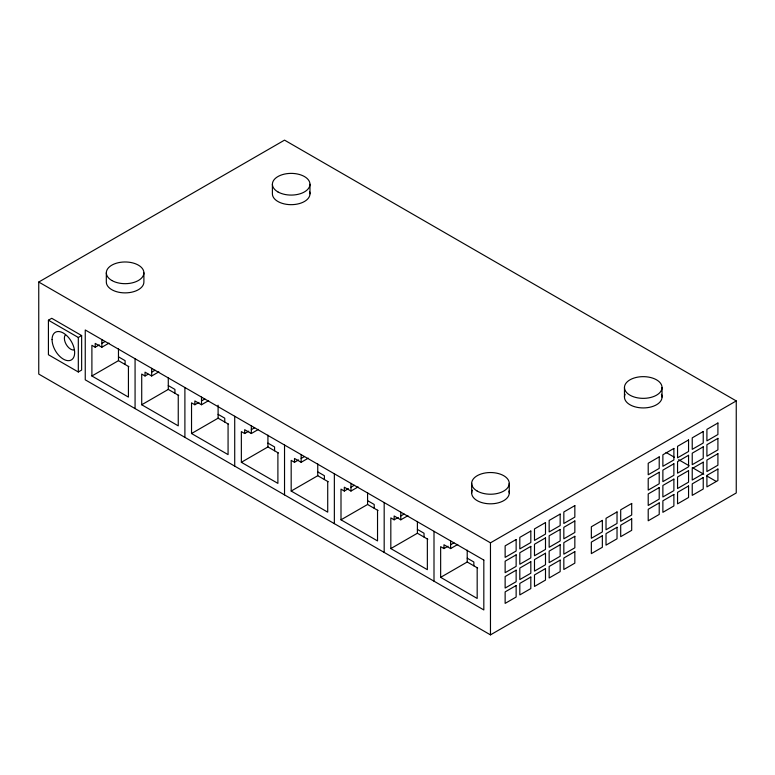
<?xml version="1.0" encoding="UTF-8"?>
<svg xmlns="http://www.w3.org/2000/svg" width="775" height="775" viewBox="0 0 775 775"><rect width="100%" height="100%" fill="white"/><g stroke="black" fill="none" stroke-linecap="round" stroke-linejoin="round"><path stroke-width="1.16" d="M38.75 282.032L284.532 140.13L736.25 400.927L736.25 492.968L490.468 634.87L38.75 374.073L38.75 282.032L490.468 542.829L736.25 400.927M48.418 320.211L51.741 318.293L81.637 335.556L81.637 370.072L78.314 371.99L48.418 354.727L48.418 320.211L78.314 337.474L81.637 335.556M128.427 366.41L128.427 397.091L91.896 375.991L91.896 345.311L95.218 347.229L99.307 344.865M101.854 343.393L105.177 341.475M95.218 347.229L95.218 343.393L101.854 347.229L109.013 343.102M91.896 375.991L118.468 360.656L128.902 366.682M178.25 395.173L178.25 425.853L141.718 404.763L141.718 374.073L145.032 375.991L148.102 374.228M151.677 372.155L155 370.237M145.032 375.991L145.032 372.155L151.677 375.991L158.836 371.864M141.718 404.763L168.282 389.418L178.725 395.444M228.073 423.935L228.073 454.615L191.532 433.525L191.532 402.845L194.854 404.763L198.943 402.399M201.5 400.927L204.823 399.009M194.854 404.763L194.854 400.927L201.5 404.753L208.649 400.627M191.532 433.525L218.104 418.18L228.547 424.206M277.896 452.697L277.896 483.377L241.354 462.287L241.354 431.607L244.677 433.525L248.765 431.162M251.323 429.689L254.646 427.771M244.677 433.525L244.677 429.689L251.323 433.525L258.472 429.389M241.354 462.287L267.927 446.942L278.37 452.968M327.718 481.459L327.718 512.149L291.177 491.05L291.177 460.369L294.5 462.287L298.588 459.924M301.146 458.451L304.468 456.533M294.5 462.287L294.5 458.451L301.146 462.287L308.295 458.161M291.177 491.05L317.75 475.714L328.193 481.74M377.532 510.231L377.532 540.911L341 519.812L341 489.132L344.323 491.05L348.411 488.686M350.968 487.213L354.282 485.295M344.323 491.05L344.323 487.213L350.968 491.05L358.118 486.923M341 519.812L367.573 504.477L378.006 510.502M427.354 538.993L427.354 569.673L390.823 548.584L390.823 517.894L394.146 519.812L398.234 517.458M400.782 515.976L404.104 514.058M394.146 519.812L394.146 515.976L400.782 519.812L407.941 515.685M390.823 548.584L417.396 533.239L427.829 539.264M477.177 567.755L477.177 598.436L440.646 577.346L440.646 546.666L443.968 548.584L448.057 546.22M450.604 544.748L453.927 542.829M443.968 548.584L443.968 544.748L450.604 548.584L457.763 544.447M440.646 577.346L467.218 562.001L477.652 568.027M666.025 452.426L674.415 457.269M678.609 459.691L689.091 465.736M692.23 467.558L703.758 474.213M706.907 476.024L716.333 481.469M118.468 356.82L125.104 360.656L125.104 364.492M168.282 385.582L174.927 389.418L174.927 393.254M218.104 414.344L224.75 418.18L224.75 422.017M267.927 443.106L274.573 446.942L274.573 450.779M317.75 471.878L324.396 475.714L324.396 479.541M367.573 500.64L374.218 504.477L374.218 508.313M417.396 529.403L424.032 533.239L424.032 537.075M467.218 558.165L473.854 562.001L473.854 565.837M662.034 387.5A18.784 10.85 0 0 1 633.853 396.897A18.784 10.85 0 0 1 633.853 378.103A18.784 10.85 0 0 1 662.034 387.5L662.034 397.091M624.466 387.5L624.466 397.091M509.252 483.377L509.252 492.968M490.468 542.829L490.468 634.87M471.675 483.377L471.675 492.968M467.218 550.202L467.218 562.001M450.604 540.911L450.604 548.584M434 531.321L434 581.182M417.396 521.439L417.396 533.239M400.782 512.149L400.782 519.812M384.177 502.558L384.177 552.41M367.573 492.677L367.573 504.477M350.968 483.377L350.968 491.05M334.354 473.796L334.354 523.648M317.75 463.905L317.75 475.714M309.971 184.237L309.971 193.818M301.146 454.615L301.146 462.287M284.532 445.024L284.532 494.886M272.393 184.237L272.393 193.818A18.784 10.85 0 0 0 292.814 204.629A18.784 10.85 0 0 0 309.68 191.938M267.927 435.143L267.927 446.942M251.323 425.853L251.323 433.525M234.718 416.262L234.718 466.124M218.104 405.199L218.104 418.18M201.5 397.091L201.5 404.753M184.896 387.5L184.896 437.362M168.282 377.619L168.282 389.418M151.677 368.319L151.677 375.991M143.898 272.829L143.898 282.032A18.784 10.85 0 0 1 125.104 292.882A18.784 10.85 0 0 1 106.32 282.032L106.32 272.829M135.073 358.738L135.073 408.59M118.468 348.857L118.468 360.656M101.854 339.557L101.854 347.229M78.314 337.474L78.314 371.99M73.828 350.019A8.922 5.154 60 0 1 66.214 344.458A8.922 5.154 60 0 1 65.207 335.081M661.395 394.281A18.784 10.85 0 0 1 643.25 407.931A18.784 10.85 0 0 1 625.105 394.281M508.972 491.079A18.784 10.85 0 0 1 489.645 503.808A18.784 10.85 0 0 1 472.314 490.158M516.14 539.507L505.135 545.862L505.135 557.37L516.14 551.015L516.14 539.507M530.817 531.03L519.812 537.385L519.812 548.894L530.817 542.539L530.817 531.03M545.493 522.563L534.488 528.918L534.488 540.417L545.493 534.072L545.493 522.563M560.16 514.087L549.155 520.442L549.155 531.95L560.16 525.595L560.16 514.087M574.837 505.62L563.832 511.975L563.832 523.474L574.837 517.128L574.837 505.62M659.215 456.901L648.21 463.256L648.21 474.765L659.215 468.41L659.215 456.901M673.882 448.434L662.877 454.789L662.877 466.298L673.882 459.943L673.882 448.434M688.558 439.958L677.553 446.313L677.553 457.822L688.558 451.467L688.558 439.958M703.235 431.491L692.23 437.846L692.23 449.345L703.235 443L703.235 431.491M717.912 423.014L706.907 429.369L706.907 440.878L717.912 434.523L717.912 423.014M516.14 554.852L505.135 561.197L505.135 572.706L516.14 566.351L516.14 554.852M530.817 546.375L519.812 552.73L519.812 564.239L530.817 557.884L530.817 546.375M545.493 537.898L534.488 544.253L534.488 555.762L545.493 549.407L545.493 537.898M560.16 529.432L549.155 535.787L549.155 547.295L560.16 540.94L560.16 529.432M574.837 520.955L563.832 527.31L563.832 538.819L574.837 532.464L574.837 520.955M659.215 472.246L648.21 478.601L648.21 490.11L659.215 483.755L659.215 472.246M673.882 463.779L662.877 470.125L662.877 481.633L673.882 475.278L673.882 463.779M688.558 455.303L677.553 461.658L677.553 473.167L688.558 466.812L688.558 455.303M703.235 446.836L692.23 453.181L692.23 464.69L703.235 458.335L703.235 446.836M717.912 438.359L706.907 444.714L706.907 456.223L717.912 449.868L717.912 438.359M516.14 570.187L505.135 576.542L505.135 588.051L516.14 581.696L516.14 570.187M530.817 561.72L519.812 568.065L519.812 579.574L530.817 573.219L530.817 561.72M545.493 553.243L534.488 559.598L534.488 571.107L545.493 564.752L545.493 553.243M560.16 544.777L549.155 551.122L549.155 562.631L560.16 556.276L560.16 544.777M574.837 536.3L563.832 542.655L563.832 554.164L574.837 547.809L574.837 536.3M602.349 520.413L591.344 526.768L591.344 538.276L602.349 531.921L602.349 520.413M617.026 511.946L606.021 518.301L606.021 529.8L617.026 523.454L617.026 511.946M631.702 503.469L620.697 509.824L620.697 521.333L631.702 514.978L631.702 503.469M659.215 487.591L648.21 493.946L648.21 505.445L659.215 499.09L659.215 487.591M673.882 479.115L662.877 485.47L662.877 496.978L673.882 490.623L673.882 479.115M688.558 470.648L677.553 476.993L677.553 488.502L688.558 482.147L688.558 470.648M703.235 462.171L692.23 468.526L692.23 480.035L703.235 473.68L703.235 462.171M717.912 453.704L706.907 460.05L706.907 471.558L717.912 465.203L717.912 453.704M516.14 585.532L505.135 591.887L505.135 603.386L516.14 597.031L516.14 585.532M530.817 577.055L519.812 583.41L519.812 594.919L530.817 588.564L530.817 577.055M545.493 568.588L534.488 574.943L534.488 586.442L545.493 580.087L545.493 568.588M560.16 560.112L549.155 566.467L549.155 577.976L560.16 571.621L560.16 560.112M574.837 551.645L563.832 558L563.832 569.499L574.837 563.144L574.837 551.645M602.349 535.757L591.344 542.113L591.344 553.621L602.349 547.266L602.349 535.757M617.026 527.281L606.021 533.636L606.021 545.145L617.026 538.79L617.026 527.281M631.702 518.814L620.697 525.169L620.697 536.678L631.702 530.323L631.702 518.814M659.215 502.927L648.21 509.282L648.21 520.79L659.215 514.435L659.215 502.927M673.882 494.46L662.877 500.815L662.877 512.314L673.882 505.959L673.882 494.46M688.558 485.983L677.553 492.338L677.553 503.847L688.558 497.492L688.558 485.983M703.235 477.516L692.23 483.871L692.23 495.37L703.235 489.015L703.235 477.516M717.912 469.04L706.907 475.395L706.907 486.903L717.912 480.548L717.912 469.04M483.823 560.083L85.25 329.976L85.25 379.827L483.823 609.944L483.823 560.083M52.07 339.586A15.975 9.223 60 0 0 69.014 360.656A15.975 9.223 60 0 0 69.014 338.065A15.975 9.223 60 0 0 52.07 339.586M277.896 191.9A18.784 10.85 0 0 0 309.332 187.037A18.784 10.85 0 0 0 286.314 173.755A18.784 10.85 0 0 0 277.896 191.9M111.823 280.492A18.784 10.85 0 0 0 143.259 275.638A18.784 10.85 0 0 0 120.241 262.347A18.784 10.85 0 0 0 111.823 280.492M477.177 491.05A18.784 10.85 0 0 0 508.613 486.187A18.784 10.85 0 0 0 485.605 472.905A18.784 10.85 0 0 0 477.177 491.05"/></g></svg>
